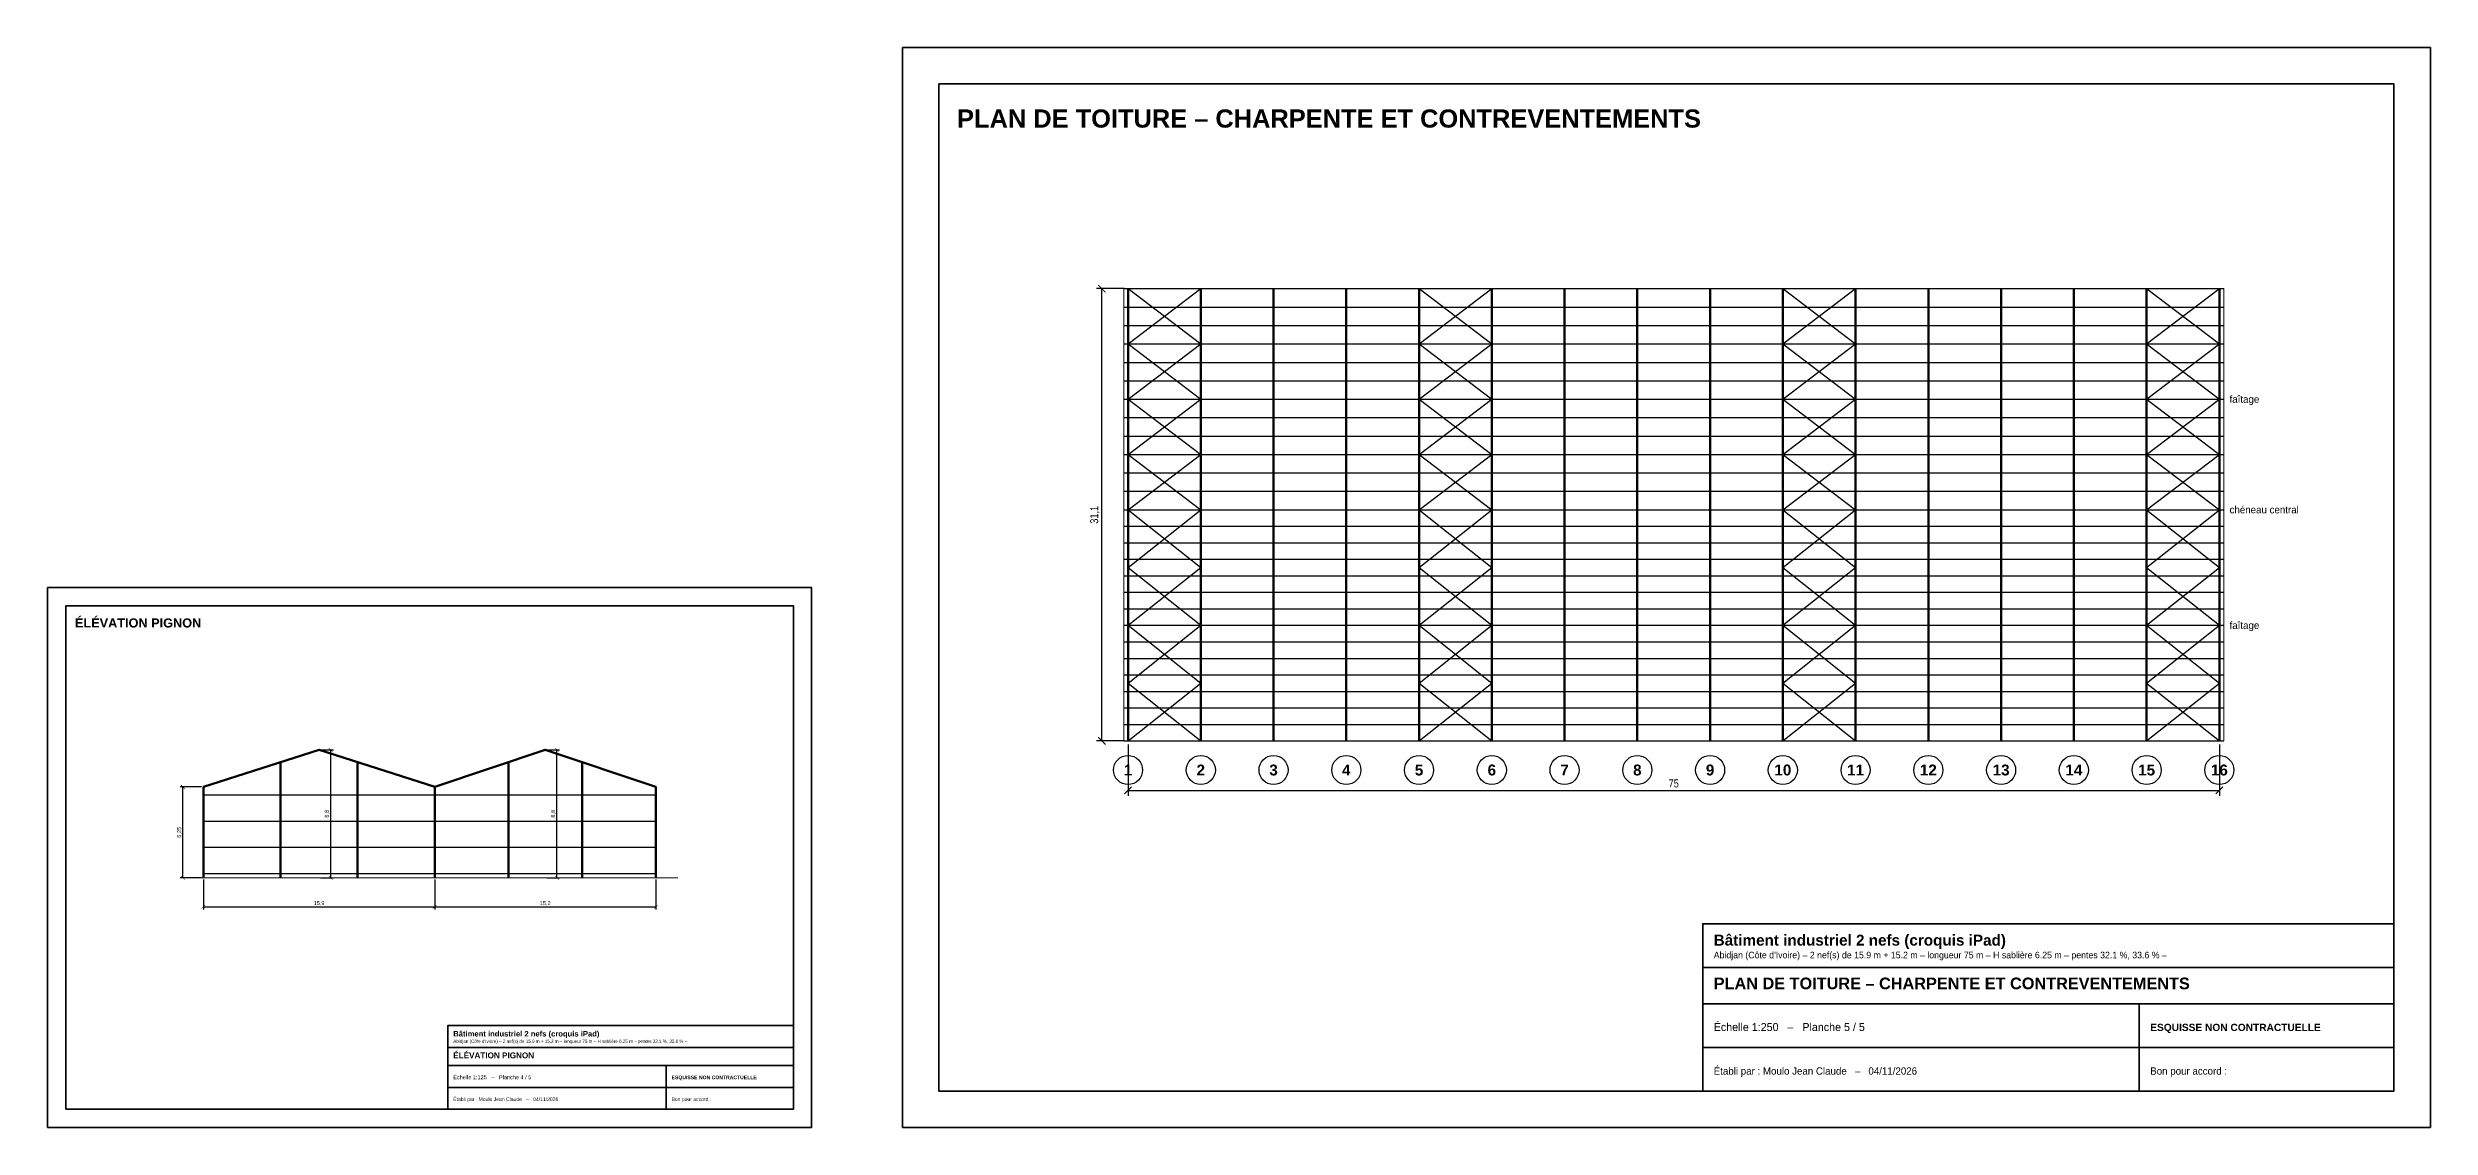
# Model space of a CAD drawing. Header units: metres. Extents: x 0 to 458, y 0 to 74.
# Drawn here: x 293.8 to 457.5, y 0 to 74.2 of the extents above; entities that cross this region are included whole.
import ezdxf
from ezdxf.enums import TextEntityAlignment as Align

# ---------------------------------------------------------------- set-up
doc = ezdxf.new("R2010")
doc.units = ezdxf.units.M
doc.linetypes.add('DASHDOT', pattern=[3.556, 2.54, -0.508, 0, -0.508])
for name, color, linetype, lineweight in [('AXES', 8, 'DASHDOT', 18), ('CARTOUCHE', 7, 'Continuous', 35), ('CHARPENTE', 5, 'Continuous', 50), ('CHARPENTE_SECOND', 4, 'Continuous', 25), ('CONTREVENTEMENT', 30, 'Continuous', 25), ('COTES', 7, 'Continuous', 18), ('REPERES', 7, 'Continuous', 25), ('TEXTE', 7, 'Continuous', 18)]:
    doc.layers.add(name, color=color, linetype=linetype, lineweight=lineweight)
doc.styles.add('GRAS', font='arialbd.ttf')
doc.styles.add('OpenSansCondensed-Light', font='OpenSansCondensed-Light.ttf')
doc.dimstyles.new('COTES_125', dxfattribs={"dimtxt": 0.275, "dimasz": 0.25, "dimexe": 0.1875, "dimexo": 0.125, "dimgap": 0.1, "dimtad": 1, "dimzin": 12, "dimtxsty": 'OpenSansCondensed-Light', "dimblk": 'ARCHTICK', "dimcen": 2.5, "dimazin": 3, "dimtfac": 0.5, "dimtmove": 2, "dimatfit": 3})
doc.dimstyles.new('COTES_250', dxfattribs={"dimtxt": 0.55, "dimasz": 0.5, "dimexe": 0.375, "dimexo": 0.25, "dimgap": 0.2, "dimtad": 1, "dimzin": 12, "dimtxsty": 'OpenSansCondensed-Light', "dimblk": 'ARCHTICK', "dimcen": 2.5, "dimazin": 3, "dimtfac": 0.5, "dimtmove": 2, "dimatfit": 3})

# ---------------------------------------------------------------- blocks, each defined once
blk = doc.blocks.new('_ARCHTICK')
at = {"color": 0, "linetype": 'BYBLOCK', "const_width": 0.15}
blk.add_lwpolyline([(-0.5, -0.5), (0.5, 0.5)], dxfattribs=at)

msp = doc.modelspace()

# ---------------------------------------------------------------- linework, layer by layer
at = {"layer": 'AXES'}
for p, q in [((367.7, 50.075), (443.3, 50.075)), ((367.7, 34.525), (443.3, 34.525))]:
    msp.add_line(p, q, dxfattribs=at)
at = {"layer": 'CARTOUCHE'}
for p, q in [((407.5, 11), (455, 11)), ((407.5, 8.5), (455, 8.5)), ((437.5, 2.5), (437.5, 8.5)), ((321.25, 5.5), (345, 5.5)), ((407.5, 5.5), (455, 5.5)), ((321.25, 4.25), (345, 4.25)), ((336.25, 1.25), (336.25, 4.25)), ((321.25, 2.75), (345, 2.75))]:
    msp.add_line(p, q, dxfattribs=at)
for points in [[(352.5, 0), (457.5, 0), (457.5, 74.25), (352.5, 74.25)], [(355, 2.5), (455, 2.5), (455, 71.75), (355, 71.75)], [(293.75, 0), (346.25, 0), (346.25, 37.125), (293.75, 37.125)], [(295, 1.25), (345, 1.25), (345, 35.875), (295, 35.875)], [(407.5, 2.5), (455, 2.5), (455, 14), (407.5, 14)], [(321.25, 1.25), (345, 1.25), (345, 7), (321.25, 7)]]:
    msp.add_lwpolyline(points, close=True, dxfattribs=at)
at = {"layer": 'CHARPENTE'}
for p, q in [((368, 26.575), (368, 57.675)), ((373, 26.575), (373, 57.675)), ((378, 26.575), (378, 57.675)), ((383, 26.575), (383, 57.675)), ((388, 26.575), (388, 57.675)), ((393, 26.575), (393, 57.675)), ((398, 26.575), (398, 57.675)), ((403, 26.575), (403, 57.675)), ((408, 26.575), (408, 57.675)), ((413, 26.575), (413, 57.675)), ((418, 26.575), (418, 57.675)), ((423, 26.575), (423, 57.675)), ((428, 26.575), (428, 57.675)), ((433, 26.575), (433, 57.675)), ((438, 26.575), (438, 57.675)), ((443, 26.575), (443, 57.675)), ((309.75, 17.161), (309.75, 25.112)), ((315.05, 17.161), (315.05, 25.112)), ((325.417, 17.161), (325.417, 25.113)), ((330.483, 17.161), (330.483, 25.113)), ((320.35, 17.161), (320.35, 23.411))]:
    msp.add_line(p, q, dxfattribs=at)
msp.add_lwpolyline([(304.45, 17.161), (304.45, 23.411), (312.4, 25.963), (320.35, 23.411), (327.95, 25.964), (335.55, 23.411), (335.55, 17.161)], dxfattribs=at)
at = {"layer": 'CHARPENTE_SECOND'}
for p, q in [((367.7, 57.675), (443.3, 57.675)), ((367.7, 56.408), (443.3, 56.408)), ((367.7, 55.142), (443.3, 55.142)), ((367.7, 53.875), (443.3, 53.875)), ((367.7, 52.608), (443.3, 52.608)), ((367.7, 51.342), (443.3, 51.342)), ((367.7, 50.075), (443.3, 50.075)), ((367.7, 50.075), (443.3, 50.075)), ((367.7, 48.808), (443.3, 48.808)), ((367.7, 47.542), (443.3, 47.542)), ((367.7, 46.275), (443.3, 46.275)), ((367.7, 45.008), (443.3, 45.008)), ((367.7, 43.742), (443.3, 43.742)), ((367.7, 42.475), (443.3, 42.475)), ((367.7, 42.475), (443.3, 42.475)), ((367.7, 41.339), (443.3, 41.339)), ((367.7, 40.204), (443.3, 40.204)), ((367.7, 39.068), (443.3, 39.068)), ((367.7, 37.932), (443.3, 37.932)), ((367.7, 36.796), (443.3, 36.796)), ((367.7, 35.661), (443.3, 35.661)), ((367.7, 34.525), (443.3, 34.525)), ((367.7, 34.525), (443.3, 34.525)), ((367.7, 33.389), (443.3, 33.389)), ((367.7, 32.254), (443.3, 32.254)), ((367.7, 31.118), (443.3, 31.118)), ((367.7, 29.982), (443.3, 29.982)), ((367.7, 28.846), (443.3, 28.846)), ((367.7, 27.711), (443.3, 27.711)), ((367.7, 26.575), (443.3, 26.575)), ((304.45, 22.861), (320.35, 22.861)), ((320.35, 22.861), (335.55, 22.861)), ((304.45, 21.061), (320.35, 21.061)), ((320.35, 21.061), (335.55, 21.061)), ((304.45, 19.261), (320.35, 19.261)), ((320.35, 19.261), (335.55, 19.261)), ((304.45, 17.461), (320.35, 17.461)), ((320.35, 17.461), (335.55, 17.461))]:
    msp.add_line(p, q, dxfattribs=at)
at = {"layer": 'CONTREVENTEMENT'}
for p, q in [((368, 53.875), (373, 57.675)), ((368, 57.675), (373, 53.875)), ((388, 53.875), (393, 57.675)), ((388, 57.675), (393, 53.875)), ((413, 53.875), (418, 57.675)), ((413, 57.675), (418, 53.875)), ((438, 53.875), (443, 57.675)), ((438, 57.675), (443, 53.875)), ((368, 50.075), (373, 53.875)), ((368, 53.875), (373, 50.075)), ((388, 50.075), (393, 53.875)), ((388, 53.875), (393, 50.075)), ((413, 50.075), (418, 53.875)), ((413, 53.875), (418, 50.075)), ((438, 50.075), (443, 53.875)), ((438, 53.875), (443, 50.075)), ((368, 46.275), (373, 50.075)), ((368, 50.075), (373, 46.275)), ((388, 46.275), (393, 50.075)), ((388, 50.075), (393, 46.275)), ((413, 46.275), (418, 50.075)), ((413, 50.075), (418, 46.275)), ((438, 46.275), (443, 50.075)), ((438, 50.075), (443, 46.275)), ((368, 42.475), (373, 46.275)), ((368, 46.275), (373, 42.475)), ((388, 42.475), (393, 46.275)), ((388, 46.275), (393, 42.475)), ((413, 42.475), (418, 46.275)), ((413, 46.275), (418, 42.475)), ((438, 42.475), (443, 46.275)), ((438, 46.275), (443, 42.475)), ((368, 38.5), (373, 42.475)), ((368, 42.475), (373, 38.5)), ((388, 38.5), (393, 42.475)), ((388, 42.475), (393, 38.5)), ((413, 38.5), (418, 42.475)), ((413, 42.475), (418, 38.5)), ((438, 38.5), (443, 42.475)), ((438, 42.475), (443, 38.5)), ((368, 34.525), (373, 38.5)), ((368, 38.5), (373, 34.525)), ((388, 34.525), (393, 38.5)), ((388, 38.5), (393, 34.525)), ((413, 34.525), (418, 38.5)), ((413, 38.5), (418, 34.525)), ((438, 34.525), (443, 38.5)), ((438, 38.5), (443, 34.525)), ((368, 30.55), (373, 34.525)), ((368, 34.525), (373, 30.55)), ((388, 30.55), (393, 34.525)), ((388, 34.525), (393, 30.55)), ((413, 30.55), (418, 34.525)), ((413, 34.525), (418, 30.55)), ((438, 30.55), (443, 34.525)), ((438, 34.525), (443, 30.55)), ((368, 26.575), (373, 30.55)), ((368, 30.55), (373, 26.575)), ((388, 26.575), (393, 30.55)), ((388, 30.55), (393, 26.575)), ((413, 26.575), (418, 30.55)), ((413, 30.55), (418, 26.575)), ((438, 26.575), (443, 30.55)), ((438, 30.55), (443, 26.575))]:
    msp.add_line(p, q, dxfattribs=at)
at = {"layer": 'REPERES'}
for centre in [(368, 24.575), (373, 24.575), (378, 24.575), (383, 24.575), (388, 24.575), (393, 24.575), (398, 24.575), (403, 24.575), (408, 24.575), (413, 24.575), (418, 24.575), (423, 24.575), (428, 24.575), (433, 24.575), (438, 24.575), (443, 24.575)]:
    msp.add_circle(centre, 1, dxfattribs=at)
at = {"layer": 'TEXTE'}
msp.add_line((302.95, 17.161), (337.05, 17.161), dxfattribs=at)
msp.add_lwpolyline([(367.7, 26.575), (443.3, 26.575), (443.3, 57.675), (367.7, 57.675)], close=True, dxfattribs=at)

# ---------------------------------------------------------------- texts
at = {"layer": 'REPERES', "style": 'GRAS'}
for s, p in [('1', (368, 24.575)), ('2', (373, 24.575)), ('3', (378, 24.575)), ('4', (383, 24.575)), ('5', (388, 24.575)), ('6', (393, 24.575)), ('7', (398, 24.575)), ('8', (403, 24.575)), ('9', (408, 24.575)), ('10', (413, 24.575)), ('11', (418, 24.575)), ('12', (423, 24.575)), ('13', (428, 24.575)), ('14', (433, 24.575)), ('15', (438, 24.575)), ('16', (443, 24.575))]:
    msp.add_text(s, height=0.75, dxfattribs=at).set_placement(p, align=Align.MIDDLE_CENTER)
at = {"layer": 'TEXTE', "style": 'GRAS'}
for s, height, p in [('PLAN DE TOITURE – CHARPENTE ET CONTREVENTEMENTS', 1.25, (356.25, 68.75)), ('ÉLÉVATION PIGNON', 0.625, (295.625, 34.375)), ('Bâtiment industriel 2 nefs (croquis iPad)', 0.75, (408.25, 12.5)), ('PLAN DE TOITURE – CHARPENTE ET CONTREVENTEMENTS', 0.8, (408.25, 9.5)), ('Bâtiment industriel 2 nefs (croquis iPad)', 0.375, (321.625, 6.25)), ('ESQUISSE NON CONTRACTUELLE', 0.5, (438.25, 6.625)), ('ÉLÉVATION PIGNON', 0.4, (321.625, 4.75)), ('ESQUISSE NON CONTRACTUELLE', 0.25, (336.625, 3.312))]:
    msp.add_text(s, height=height, dxfattribs=at).set_placement(p)
at = {"layer": 'TEXTE'}
for s, p in [('faîtage', (443.7, 50.075)), ('chéneau central', (443.7, 42.475)), ('faîtage', (443.7, 34.525))]:
    msp.add_text(s, height=0.5, dxfattribs=at).set_placement(p, align=Align.MIDDLE_LEFT)
for s, height, p in [("Abidjan (Côte d'Ivoire) – 2 nef(s) de 15.9 m + 15.2 m – longueur 75 m – H sablière 6.25 m – pentes 32.1 %, 33.6 % – ", 0.45, (408.25, 11.625)), ('Échelle 1:250   –   Planche 5 / 5', 0.55, (408.25, 6.625)), ("Abidjan (Côte d'Ivoire) – 2 nef(s) de 15.9 m + 15.2 m – longueur 75 m – H sablière 6.25 m – pentes 32.1 %, 33.6 % – ", 0.225, (321.625, 5.812)), ('Échelle 1:125   –   Planche 4 / 5', 0.275, (321.625, 3.312)), ('Établi par : Moulo Jean Claude   –   04/11/2026', 0.5, (408.25, 3.625)), ('Bon pour accord :', 0.5, (438.25, 3.625)), ('Établi par : Moulo Jean Claude   –   04/11/2026', 0.25, (321.625, 1.812)), ('Bon pour accord :', 0.25, (336.625, 1.812))]:
    msp.add_text(s, height=height, dxfattribs=at).set_placement(p)

# ---------------------------------------------------------------- dimensions: what is measured, and where the dimension line sits
at = {"layer": 'COTES'}
for base, p1, p2, dimstyle in [((366.2, 26.575), (368, 26.575), (368, 57.675), 'COTES_250'), ((313.2, 17.161), (312.4, 17.161), (312.4, 25.963), 'COTES_125'), ((328.75, 17.161), (327.95, 17.161), (327.95, 25.964), 'COTES_125'), ((303.05, 17.161), (304.45, 17.161), (304.45, 23.411), 'COTES_125')]:
    msp.add_linear_dim(base=base, p1=p1, p2=p2, angle=90, dimstyle=dimstyle, dxfattribs=at).render()
for base, p1, p2, dimstyle in [((368, 23.175), (368, 26.575), (443, 26.575), 'COTES_250'), ((304.45, 15.161), (304.45, 17.161), (320.35, 17.161), 'COTES_125'), ((320.35, 15.161), (320.35, 17.161), (335.55, 17.161), 'COTES_125')]:
    msp.add_linear_dim(base=base, p1=p1, p2=p2, dimstyle=dimstyle, dxfattribs=at).render()

doc.saveas('drawing.dxf')
